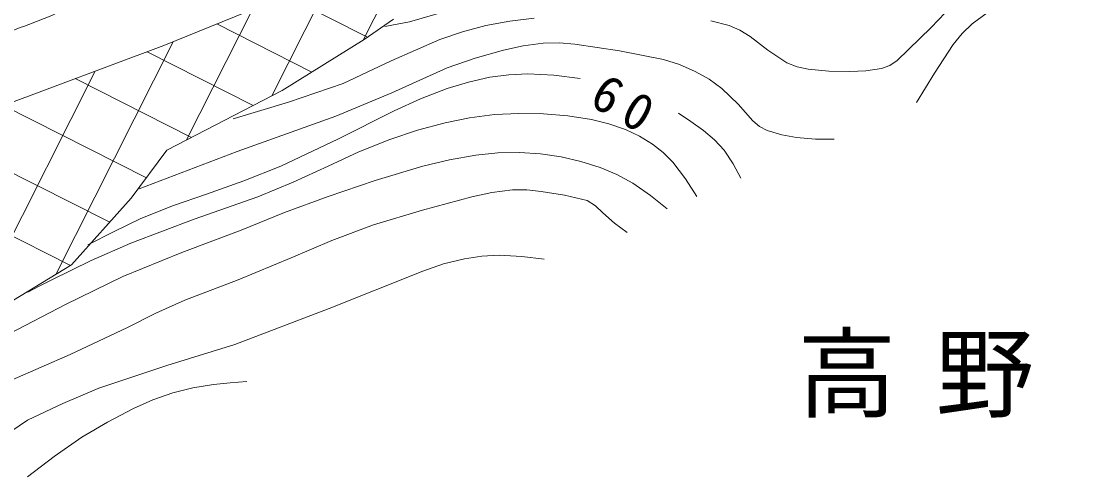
# Model space of a CAD drawing. Units: millimetres, scale not verified. Extents: x 40000 to 680000, y 20000 to 380000.
# Drawn here: x 498748 to 536095, y 267762 to 283946 of the extents above; entities that cross this region are included whole.
import ezdxf

# ---------------------------------------------------------------- set-up
doc = ezdxf.new("R2010")
doc.units = ezdxf.units.MM
doc.header["$LTSCALE"] = 1000
doc.linetypes.add('CHAIN', pattern=[18.5, 12, -1.5, 3.5, -1.5])
doc.layers.add('S-SUV', color=7, linetype='Continuous', lineweight=13)
doc.styles.add('ＭＳ ゴシック', font='')
doc.styles.get('ＭＳ ゴシック').set_extended_font_data('MS Gothic')

msp = doc.modelspace()

# ---------------------------------------------------------------- linework, layer by layer
at = {"layer": 'S-SUV'}
for p, q in [((509849, 285615), (507667, 281294)), ((503823, 283075), (508060, 284803)), ((511066, 283376), (508149, 284849)), ((511665, 284774), (510903, 283265)), ((531091, 283723), (532239, 284921)), ((506974, 284360), (504633, 279725)), ((514356, 284440), (512552, 283924)), ((533255, 284367), (532551, 283843)), ((509084, 282136), (505705, 283843)), ((510941, 283289), (511985, 284012)), ((512113, 283834), (511673, 283750)), ((512552, 283924), (512113, 283834)), ((515269, 283788), (516122, 283945)), ((516122, 283945), (516985, 284043)), ((523260, 283958), (523911, 283787)), ((532551, 283843), (532193, 283502)), ((513626, 283289), (514439, 283567)), ((514439, 283567), (515269, 283788)), ((523911, 283787), (524294, 283623)), ((524294, 283623), (524655, 283401)), ((529881, 282549), (531091, 283723)), ((532193, 283502), (531870, 283111)), ((504153, 283210), (499980, 274947)), ((508031, 281483), (510941, 283289)), ((511896, 282536), (513626, 283289)), ((517309, 283156), (516595, 283063)), ((517874, 283173), (517309, 283156)), ((518429, 283130), (517874, 283173)), ((520020, 282886), (518429, 283130)), ((524655, 283401), (525288, 282911)), ((531870, 283111), (531206, 282094)), ((497565, 280741), (503823, 283075)), ((506999, 280949), (503228, 282853)), ((515888, 282910), (514882, 282625)), ((516595, 283063), (515888, 282910)), ((521583, 282586), (520020, 282886)), ((525288, 282911), (525963, 282465)), ((510196, 281730), (511896, 282536)), ((514882, 282625), (513890, 282280)), ((522153, 282400), (521583, 282586)), ((522699, 282157), (522153, 282400)), ((525963, 282465), (526331, 282326)), ((529330, 282256), (529618, 282374)), ((529618, 282374), (529881, 282549)), ((501385, 282166), (496796, 273080)), ((513890, 282280), (511927, 281400)), ((516084, 282041), (515410, 281949)), ((516761, 282073), (516084, 282041)), ((517688, 282022), (516761, 282073)), ((518614, 281910), (517688, 282022)), ((523197, 281880), (522699, 282157)), ((526331, 282326), (526722, 282243)), ((526722, 282243), (527460, 282168)), ((527460, 282168), (528196, 282153)), ((528196, 282153), (528770, 282174)), ((528770, 282174), (529330, 282256)), ((531206, 282094), (530566, 281056)), ((504808, 279815), (500676, 281901)), ((508248, 281070), (510196, 281730)), ((514647, 281779), (513889, 281548)), ((515410, 281949), (514647, 281779)), ((523655, 281556), (523197, 281880)), ((503932, 279361), (508031, 281483)), ((511927, 281400), (509936, 280574)), ((513889, 281548), (512939, 281180)), ((524227, 280998), (523655, 281556)), ((503206, 278383), (498125, 280949)), ((506287, 280470), (508248, 281070)), ((512939, 281180), (512011, 280757)), ((524749, 280406), (524227, 280998)), ((509936, 280574), (506432, 279312)), ((512011, 280757), (510008, 279750)), ((514687, 280512), (513817, 280337)), ((515568, 280628), (514687, 280512)), ((516444, 280668), (515568, 280628)), ((517313, 280647), (516444, 280668)), ((518175, 280577), (517313, 280647)), ((519026, 280448), (518175, 280577)), ((522556, 280380), (522111, 280674)), ((513817, 280337), (512833, 280069)), ((519638, 280302), (519026, 280448)), ((520226, 280100), (519638, 280302)), ((520727, 279865), (520226, 280100)), ((522997, 280064), (522556, 280380)), ((524991, 280206), (524749, 280406)), ((525267, 280056), (524991, 280206)), ((501900, 276802), (495596, 279986)), ((510008, 279750), (507976, 278796)), ((511857, 279739), (510751, 279299)), ((512833, 280069), (511857, 279739)), ((521189, 279581), (520727, 279865)), ((523390, 279733), (522997, 280064)), ((523730, 279368), (523390, 279733)), ((525780, 279902), (525267, 280056)), ((526304, 279808), (525780, 279902)), ((526975, 279751), (526304, 279808)), ((527639, 279756), (526975, 279751)), ((502667, 277656), (503932, 279361)), ((521573, 279279), (521189, 279581)), ((524055, 278881), (523730, 279368)), ((500505, 275266), (493074, 279019)), ((506432, 279312), (502944, 277993)), ((510751, 279299), (509660, 278799)), ((513969, 279022), (513029, 278792)), ((514912, 279190), (513969, 279022)), ((515690, 279264), (514912, 279190)), ((516462, 279277), (515690, 279264)), ((517213, 279232), (516462, 279277)), ((517947, 279128), (517213, 279232)), ((518647, 278965), (517947, 279128)), ((521913, 278934), (521573, 279279)), ((507976, 278796), (506670, 278271)), ((509660, 278799), (508420, 278222)), ((513029, 278792), (511334, 278285)), ((519323, 278747), (518647, 278965)), ((519924, 278493), (519323, 278747)), ((522363, 278340), (521913, 278934)), ((524326, 278365), (524055, 278881)), ((506670, 278271), (505342, 277802)), ((511334, 278285), (509660, 277721)), ((520489, 278191), (519924, 278493)), ((522764, 277714), (522363, 278340)), ((508420, 278222), (507158, 277701)), ((514766, 277702), (515482, 277860)), ((515482, 277860), (516216, 277960)), ((516216, 277960), (516719, 277958)), ((516719, 277958), (517230, 277895)), ((517230, 277895), (518058, 277763)), ((521121, 277756), (520489, 278191)), ((500540, 275287), (502667, 277656)), ((505342, 277802), (504162, 277395)), ((507158, 277701), (504897, 276912)), ((509660, 277721), (508106, 277151)), ((513014, 277238), (514766, 277702)), ((518058, 277763), (518864, 277571)), ((518864, 277571), (519160, 277384)), ((521709, 277276), (521121, 277756)), ((504162, 277395), (503005, 276932)), ((508106, 277151), (506574, 276525)), ((511273, 276715), (513014, 277238)), ((519160, 277384), (519428, 277143)), ((519428, 277143), (519840, 276770)), ((503005, 276932), (502057, 276481)), ((504897, 276912), (502656, 276065)), ((519840, 276770), (520290, 276439)), ((502057, 276481), (501122, 276001)), ((506574, 276525), (504465, 275731)), ((509799, 276156), (511273, 276715)), ((502656, 276065), (501240, 275441)), ((508346, 275541), (509799, 276156)), ((504465, 275731), (502367, 274876)), ((515739, 275630), (515121, 275600)), ((516547, 275590), (515739, 275630)), ((497730, 273581), (500540, 275287)), ((501240, 275441), (499848, 274761)), ((506464, 274759), (508346, 275541)), ((513766, 275323), (513024, 275073)), ((514511, 275511), (513766, 275323)), ((515121, 275600), (514511, 275511)), ((517339, 275492), (516547, 275590)), ((502367, 274876), (500334, 273886)), ((513024, 275073), (509696, 273740)), ((499420, 274544), (498993, 274325)), ((499848, 274761), (499420, 274544)), ((504564, 274034), (506464, 274759)), ((500334, 273886), (498324, 272841)), ((503534, 273576), (504564, 274034)), ((502536, 273067), (503534, 273576)), ((509696, 273740), (506349, 272465)), ((500491, 272109), (502536, 273067)), ((506349, 272465), (503930, 271722)), ((498431, 271210), (500491, 272109)), ((503930, 271722), (501518, 270918)), ((506178, 271108), (506773, 271151)), ((501518, 270918), (500232, 270373)), ((504139, 270744), (504855, 270926)), ((504855, 270926), (505584, 271048)), ((505584, 271048), (506178, 271108)), ((502747, 270196), (503432, 270498)), ((503432, 270498), (504139, 270744)), ((500232, 270373), (498974, 269774)), ((501816, 269711), (502747, 270196)), ((498974, 269774), (498391, 269377)), ((500915, 269175), (501816, 269711)), ((499924, 268490), (500915, 269175)), ((498976, 267762), (499924, 268490))]:
    msp.add_line(p, q, dxfattribs=at)
at = {"layer": 'S-SUV', "linetype": 'CHAIN'}
msp.add_arc((437918, 441013), 168645, 285.84816, 294.32446, dxfattribs=at)

# ---------------------------------------------------------------- texts
at = {"layer": 'S-SUV', "insert": (518870, 280977), "char_height": 1320, "attachment_point": 7, "rotation": 330.7, "style": 'ＭＳ ゴシック'}
msp.add_mtext('\\T1.39;60', dxfattribs=at)
at = {"layer": 'S-SUV', "insert": (526350, 269868), "char_height": 2566, "attachment_point": 7, "style": 'ＭＳ ゴシック'}
msp.add_mtext('\\T1.4;高野口', dxfattribs=at)

doc.saveas('drawing.dxf')
